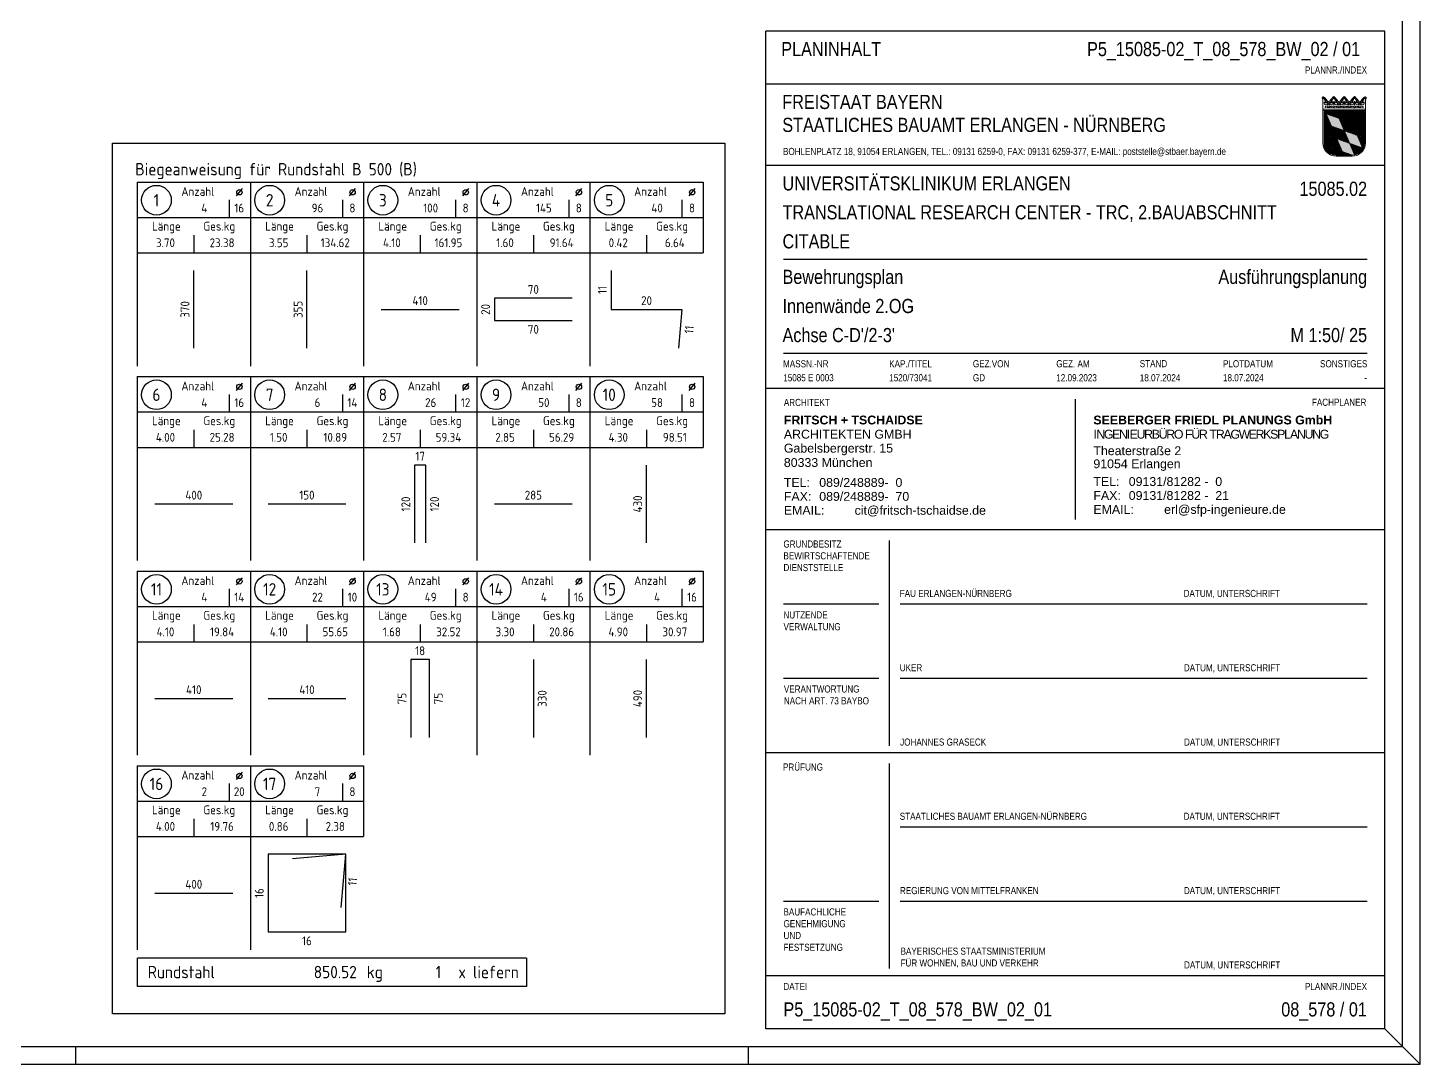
# Model space of a CAD drawing. Extents: x 0 to 63.3, y 0 to 33.4.
# Drawn here: x 31.87 to 51.55, y 0 to 14.65 of the extents above; entities that cross this region are included whole.
import ezdxf
from ezdxf.enums import TextEntityAlignment as Align

# ---------------------------------------------------------------- set-up
doc = ezdxf.new("R2010")
doc.units = 0
doc.header["$LTSCALE"] = 0.5
doc.linetypes.add('AUSGEZOGEN', pattern=[1000.01, 1000, 0.01])
for name, color, linetype in [('40 A Plankopf Text F+T', 7, 'Continuous'), ('BET-ANS', 7, 'Continuous'), ('RAHMEN', 7, 'Continuous'), ('RND', 7, 'Continuous'), ('RND_BILD', 7, 'Continuous'), ('TEXT', 7, 'Continuous')]:
    doc.layers.add(name, color=color, linetype=linetype)
doc.layers.add('NOPLOT', color=7, linetype='Continuous', plot=False)
doc.styles.add('ERSTELLTER_STIL_3', font='arial.ttf')
doc.styles.add('ERSTELLTER_STIL_4', font='arialbd.ttf')
doc.styles.add('plankopf_ArialN', font='ARIALN.TTF')
doc.styles.add('txt', font='isocp.shx')
pattern_1 = [(0, (-322.07857, -163.97815), (8e-17, 0.254), [])]

# ---------------------------------------------------------------- blocks, each defined once
blk = doc.blocks.new('Bundeslandwappen')
at = {"lineweight": 9, "true_color": 0xffffff}
for points in [[(-5.75, 16.5), (-5.98, 16.5), (-5.98, 16.29), (-5.75, 16.29)], [(-2.82, 16.5), (-3.05, 16.5), (-3.05, 16.29), (-2.82, 16.29)], [(0.11, 16.5), (-0.11, 16.5), (-0.11, 16.29), (0.11, 16.29)], [(3.05, 16.5), (2.82, 16.5), (2.82, 16.29), (3.05, 16.29)], [(5.98, 16.5), (5.75, 16.5), (5.75, 16.29), (5.98, 16.29)], [(-5.09, 15.68), (-5.31, 15.68), (-5.31, 15.47), (-5.09, 15.47)], [(-3.49, 15.68), (-3.71, 15.68), (-3.71, 15.47), (-3.49, 15.47)], [(-2.15, 15.68), (-2.38, 15.68), (-2.38, 15.47), (-2.15, 15.47)], [(-0.56, 15.68), (-0.78, 15.68), (-0.78, 15.47), (-0.56, 15.47)], [(0.78, 15.68), (0.56, 15.68), (0.56, 15.47), (0.78, 15.47)], [(2.38, 15.68), (2.15, 15.68), (2.15, 15.47), (2.38, 15.47)], [(3.71, 15.68), (3.49, 15.68), (3.49, 15.47), (3.71, 15.47)], [(5.31, 15.68), (5.09, 15.68), (5.09, 15.47), (5.31, 15.47)]]:
    blk.add_hatch(color=7, dxfattribs=at).paths.add_polyline_path(points)
at = {"true_color": 0xffffff}
for points in [[(-5.34, 12.59), (-5.7, 12.59), (-5.7, 12.19), (-5.07, 11.96)], [(-1.42, 10.67), (-5.07, 11.96), (-3.57, 8.42), (0.08, 7.13)], [(0.86, 12.59), (-2.24, 12.59), (-1.42, 10.67), (2.23, 9.38)], [(3.96, 12.59), (1.66, 12.59), (4.37, 11.63)], [(-3.57, 8.42), (-5.7, 9.18), (-5.7, 6.17), (-2.07, 4.88)], [(5.7, 8.15), (2.23, 9.38), (3.73, 5.84), (5.7, 5.14)], [(5.7, 11.16), (4.37, 11.63), (5.7, 8.5)], [(-5.7, 6.14), (-5.7, 3.7, 0.041392), (-5.65, 3.14), (-4.21, 2.63)], [(1.58, 3.59), (-2.07, 4.88), (-0.56, 1.34), (2.36, 0.3, 0.043654), (2.95, 0.36)], [(3.73, 5.84), (0.08, 7.13), (1.58, 3.59), (5.23, 2.29)], [(-0.56, 1.34), (-4.21, 2.63), (-3.29, 0.45, 0.073774), (-2.3, 0.3), (-0.12, 0.3)]]:
    blk.add_hatch(color=7, dxfattribs=at).paths.add_polyline_path(points)
at = {"lineweight": 9}
h = blk.add_hatch(dxfattribs=at)
h.set_pattern_fill('ANSI31', color=256, scale=0.08, angle=315, style=0)
h.set_pattern_definition(pattern_1)
h.paths.add_polyline_path([(-5.07, 11.96), (-5.7, 12.19), (-5.7, 9.18), (-3.57, 8.42)])
h = blk.add_hatch(dxfattribs=at)
h.set_pattern_fill('ANSI31', color=256, scale=0.08, angle=315, style=0)
h.set_pattern_definition(pattern_1)
h.paths.add_polyline_path([(-2.24, 12.59), (-5.34, 12.59), (-5.07, 11.96), (-1.42, 10.67)])
h = blk.add_hatch(dxfattribs=at)
h.set_pattern_fill('ANSI31', color=256, scale=0.08, angle=315, style=0)
h.set_pattern_definition(pattern_1)
h.paths.add_polyline_path([(4.37, 11.63), (1.66, 12.59), (0.86, 12.59), (2.23, 9.38), (5.7, 8.15), (5.7, 8.5)])
h = blk.add_hatch(dxfattribs=at)
h.set_pattern_fill('ANSI31', color=256, scale=0.08, angle=315, style=0)
h.set_pattern_definition(pattern_1)
h.paths.add_polyline_path([(5.7, 12.59), (3.96, 12.59), (4.37, 11.63), (5.7, 11.16)])
h = blk.add_hatch(dxfattribs=at)
h.set_pattern_fill('ANSI31', color=256, scale=0.08, angle=315, style=0)
h.set_pattern_definition(pattern_1)
h.paths.add_polyline_path([(0.08, 7.13), (-3.57, 8.42), (-2.07, 4.88), (1.58, 3.59)])
h = blk.add_hatch(dxfattribs=at)
h.set_pattern_fill('ANSI31', color=256, scale=0.08, angle=315, style=0)
h.set_pattern_definition(pattern_1)
h.paths.add_polyline_path([(2.23, 9.38), (-1.42, 10.67), (0.08, 7.13), (3.73, 5.84)])
h = blk.add_hatch(dxfattribs=at)
h.set_pattern_fill('ANSI31', color=256, scale=0.08, angle=315, style=0)
h.set_pattern_definition(pattern_1)
h.paths.add_polyline_path([(-2.07, 4.88), (-5.7, 6.17), (-5.7, 6.14), (-4.21, 2.63), (-0.56, 1.34)])
h = blk.add_hatch(dxfattribs=at)
h.set_pattern_fill('ANSI31', color=256, scale=0.08, angle=315, style=0)
h.set_pattern_definition(pattern_1)
h.paths.add_polyline_path([(5.7, 5.14), (3.73, 5.84), (5.23, 2.29), (5.37, 2.24, 0.111178), (5.7, 3.7)])
h = blk.add_hatch(dxfattribs=at)
h.set_pattern_fill('ANSI31', color=256, scale=0.08, angle=315, style=0)
h.set_pattern_definition(pattern_1)
h.paths.add_polyline_path([(-4.21, 2.63), (-5.65, 3.14, 0.285055), (-3.29, 0.45)])
h = blk.add_hatch(dxfattribs=at)
h.set_pattern_fill('ANSI31', color=256, scale=0.08, angle=315, style=0)
h.set_pattern_definition(pattern_1)
h.paths.add_polyline_path([(-0.56, 1.34), (-0.12, 0.3), (2.3, 0.3, 0.004354), (2.36, 0.3)])
h = blk.add_hatch(dxfattribs=at)
h.set_pattern_fill('ANSI31', color=256, scale=0.08, angle=315, style=0)
h.set_pattern_definition(pattern_1)
h.paths.add_polyline_path([(5.31, 2.11), (5.23, 2.29), (1.58, 3.59), (2.95, 0.36, 0.22704)])
for p, q in [((-6, 16.1), (-6, 3.7)), ((-5.61, 16.59), (-5.62, 16.68)), ((-3.19, 16.59), (-3.18, 16.67)), ((-2.68, 16.59), (-2.69, 16.67)), ((-0.25, 16.59), (-0.24, 16.67)), ((0.25, 16.59), (0.24, 16.67)), ((2.68, 16.59), (2.69, 16.67)), ((3.19, 16.59), (3.18, 16.67)), ((5.61, 16.59), (5.62, 16.68)), ((6, 3.7), (6, 16.1)), ((-6, 13.29), (6, 13.29)), ((-6, 12.94), (6, 12.94)), ((-5.7, 12.59), (-5.7, 3.7)), ((-5.7, 12.59), (5.7, 12.59)), ((-5.7, 12.19), (5.7, 8.15)), ((-5.64, 14.97), (-5.64, 15.18)), ((-5.34, 12.59), (-0.12, 0.3)), ((-5.33, 15.19), (-5.33, 15.05)), ((-4.68, 14.54), (-5.26, 14.54)), ((-4.12, 14.54), (-3.54, 14.54)), ((-3.47, 15.19), (-3.47, 15.05)), ((-3.36, 13.9), (-2.93, 14.17)), ((-2.93, 13.63), (-3.36, 13.9)), ((-3.16, 14.97), (-3.16, 15.18)), ((-2.93, 15.58), (-2.93, 14.47)), ((-2.93, 14.17), (-2.5, 13.9)), ((-2.5, 13.9), (-2.93, 13.63)), ((-2.71, 14.97), (-2.71, 15.18)), ((-2.4, 15.19), (-2.4, 15.05)), ((-1.74, 14.54), (-2.32, 14.54)), ((-2.24, 12.59), (2.95, 0.36)), ((-1.19, 14.54), (-0.61, 14.54)), ((-0.54, 15.19), (-0.54, 15.05)), ((0, 14.17), (-0.43, 13.9)), ((-0.43, 13.9), (0, 13.63)), ((-0.22, 14.97), (-0.22, 15.18)), ((0, 15.58), (0, 14.47)), ((0.43, 13.9), (0, 14.17)), ((0, 13.63), (0.43, 13.9)), ((0.22, 14.97), (0.22, 15.18)), ((0.54, 15.19), (0.54, 15.05)), ((1.19, 14.54), (0.61, 14.54)), ((0.86, 12.59), (5.31, 2.11)), ((1.66, 12.59), (5.7, 11.16)), ((1.74, 14.54), (2.32, 14.54)), ((2.4, 15.19), (2.4, 15.05)), ((2.93, 14.17), (2.5, 13.9)), ((2.5, 13.9), (2.93, 13.63)), ((2.71, 14.97), (2.71, 15.18)), ((2.93, 15.58), (2.93, 14.47)), ((3.36, 13.9), (2.93, 14.17)), ((2.93, 13.63), (3.36, 13.9)), ((3.16, 14.97), (3.16, 15.18)), ((3.47, 15.19), (3.47, 15.05)), ((4.12, 14.54), (3.54, 14.54)), ((3.96, 12.59), (5.7, 8.5)), ((4.68, 14.54), (5.26, 14.54)), ((5.33, 15.19), (5.33, 15.05)), ((5.64, 14.97), (5.64, 15.18)), ((5.7, 3.7), (5.7, 12.59)), ((-5.7, 9.18), (5.7, 5.14)), ((-5.7, 6.17), (5.37, 2.24)), ((-5.7, 6.14), (-3.29, 0.45)), ((-5.66, 3.14), (2.36, 0.3)), ((-2.3, 0.3), (2.3, 0.3)), ((-2.3, 0), (2.3, 0))]:
    blk.add_line(p, q, dxfattribs=at)
for points in [[(-5.75, 16.29), (-5.98, 16.29), (-5.98, 16.5), (-5.75, 16.5)], [(-2.82, 16.29), (-3.05, 16.29), (-3.05, 16.5), (-2.82, 16.5)], [(0.11, 16.29), (-0.11, 16.29), (-0.11, 16.5), (0.11, 16.5)], [(3.05, 16.29), (2.82, 16.29), (2.82, 16.5), (3.05, 16.5)], [(5.75, 16.29), (5.98, 16.29), (5.98, 16.5), (5.75, 16.5)], [(-5.09, 15.47), (-5.31, 15.47), (-5.31, 15.68), (-5.09, 15.68)], [(-4.07, 13.71), (-4.83, 13.71), (-4.83, 14.1), (-4.07, 14.1)], [(-3.71, 15.47), (-3.49, 15.47), (-3.49, 15.68), (-3.71, 15.68)], [(-2.15, 15.47), (-2.38, 15.47), (-2.38, 15.68), (-2.15, 15.68)], [(-1.8, 13.71), (-1.04, 13.71), (-1.04, 14.1), (-1.8, 14.1)], [(-0.78, 15.47), (-0.56, 15.47), (-0.56, 15.68), (-0.78, 15.68)], [(0.78, 15.47), (0.56, 15.47), (0.56, 15.68), (0.78, 15.68)], [(1.8, 13.71), (1.04, 13.71), (1.04, 14.1), (1.8, 14.1)], [(2.15, 15.47), (2.38, 15.47), (2.38, 15.68), (2.15, 15.68)], [(3.71, 15.47), (3.49, 15.47), (3.49, 15.68), (3.71, 15.68)], [(4.07, 13.71), (4.83, 13.71), (4.83, 14.1), (4.07, 14.1)], [(5.09, 15.47), (5.31, 15.47), (5.31, 15.68), (5.09, 15.68)]]:
    blk.add_lwpolyline(points, close=True, dxfattribs=at)
for centre in [(-5.28, 13.9), (-3.71, 13.9), (-2.2, 13.9), (-0.68, 13.9), (0.68, 13.9), (2.2, 13.9), (3.71, 13.9), (5.28, 13.9)]:
    blk.add_circle(centre, 0.123, dxfattribs=at)
for centre, radius, start, end in [((-5.89, 16.45), 0.362, 44.6681, 253.1183), ((-5.67, 16.67), 0.05, 6.6615, 44.6681), ((-5.56, 16.59), 0.05, 186.6615, 265.6209), ((-5.42, 15.99), 0.179, 74.7883, 15.1356), ((-5.59, 16.26), 0.281, 346.0232, 85.6209), ((-5.36, 16.21), 0.05, 254.7883, 346.0232), ((-5.2, 16.05), 0.05, 93.0633, 195.1356), ((-5.19, 15.87), 0.224, 350.9542, 93.0633), ((-4.99, 15.54), 0.249, 262.9467, 77.8855), ((-4.92, 15.83), 0.05, 170.9542, 257.8855), ((-3.81, 15.54), 0.249, 102.1145, 277.0533), ((-3.88, 15.83), 0.05, 282.1145, 9.0458), ((-3.61, 15.87), 0.224, 86.9367, 189.0458), ((-3.6, 16.05), 0.05, 344.8644, 86.9367), ((-3.38, 15.99), 0.179, 164.8644, 105.2117), ((-3.21, 16.26), 0.281, 94.3791, 193.9768), ((-3.44, 16.21), 0.05, 193.9768, 285.2117), ((-3.24, 16.59), 0.05, 274.3791, 353.3385), ((-3.13, 16.67), 0.05, 155.2288, 173.3385), ((-2.93, 16.58), 0.264, 24.0166, 155.3409), ((-2.74, 16.66), 0.05, 6.6615, 24.0166), ((-2.63, 16.59), 0.05, 186.6615, 265.6209), ((-2.49, 15.99), 0.179, 74.7883, 15.1356), ((-2.65, 16.26), 0.281, 346.0232, 85.6209), ((-2.43, 16.21), 0.05, 254.7883, 346.0232), ((-2.27, 16.05), 0.05, 93.0633, 195.1356), ((-2.26, 15.87), 0.224, 350.9542, 93.0633), ((-2.05, 15.54), 0.249, 262.9467, 77.8855), ((-1.99, 15.83), 0.05, 170.9542, 257.8855), ((-0.88, 15.54), 0.249, 102.1145, 277.0533), ((-0.94, 15.83), 0.05, 282.1145, 9.0458), ((-0.67, 15.87), 0.224, 86.9367, 189.0458), ((-0.66, 16.05), 0.05, 344.8644, 86.9367), ((-0.44, 15.99), 0.179, 164.8644, 105.2117), ((-0.28, 16.26), 0.281, 94.3791, 193.9768), ((-0.5, 16.21), 0.05, 193.9768, 285.2117), ((-0.3, 16.59), 0.05, 274.3791, 353.3385), ((0, 16.58), 0.264, 24.0166, 155.3409), ((-0.19, 16.67), 0.05, 155.2288, 173.3385), ((0.19, 16.66), 0.05, 6.6615, 24.0166), ((0.3, 16.59), 0.05, 186.6615, 265.6209), ((0.44, 15.99), 0.179, 74.7883, 15.1356), ((0.28, 16.26), 0.281, 346.0232, 85.6209), ((0.5, 16.21), 0.05, 254.7883, 346.0232), ((0.66, 16.05), 0.05, 93.0633, 195.1356), ((0.67, 15.87), 0.224, 350.9542, 93.0633), ((0.88, 15.54), 0.249, 262.9467, 77.8855), ((0.94, 15.83), 0.05, 170.9542, 257.8855), ((2.05, 15.54), 0.249, 102.1145, 277.0533), ((1.99, 15.83), 0.05, 282.1145, 9.0458), ((2.26, 15.87), 0.224, 86.9367, 189.0458), ((2.27, 16.05), 0.05, 344.8644, 86.9367), ((2.49, 15.99), 0.179, 164.8644, 105.2117), ((2.65, 16.26), 0.281, 94.3791, 193.9768), ((2.43, 16.21), 0.05, 193.9768, 285.2117), ((2.63, 16.59), 0.05, 274.3791, 353.3385), ((2.93, 16.58), 0.264, 24.0166, 155.3409), ((2.74, 16.67), 0.05, 155.2288, 173.3385), ((3.13, 16.66), 0.05, 6.6615, 24.0166), ((3.24, 16.59), 0.05, 186.6615, 265.6209), ((3.38, 15.99), 0.179, 74.7883, 15.1356), ((3.21, 16.26), 0.281, 346.0232, 85.6209), ((3.44, 16.21), 0.05, 254.7883, 346.0232), ((3.6, 16.05), 0.05, 93.0633, 195.1356), ((3.61, 15.87), 0.224, 350.9542, 93.0633), ((3.81, 15.54), 0.249, 262.9467, 77.8855), ((3.88, 15.83), 0.05, 170.9542, 257.8855), ((4.99, 15.54), 0.249, 102.1145, 277.0533), ((4.92, 15.83), 0.05, 282.1145, 9.0458), ((5.19, 15.87), 0.224, 86.9367, 189.0458), ((5.2, 16.05), 0.05, 344.8644, 86.9367), ((5.42, 15.99), 0.179, 164.8644, 105.2117), ((5.59, 16.26), 0.281, 94.3791, 193.9768), ((5.36, 16.21), 0.05, 193.9768, 285.2117), ((5.56, 16.59), 0.05, 274.3791, 353.3385), ((5.67, 16.67), 0.05, 135.3319, 173.3385), ((5.89, 16.45), 0.362, 286.8817, 135.3319), ((-5.49, 15.18), 0.157, 3.2756, 179.5521), ((-5.19, 14.99), 0.453, 182.8328, 261.3043), ((-5.26, 15.23), 0.191, 249.6358, 3.0857), ((-5.02, 15.24), 0.05, 82.9467, 183.0857), ((-4.62, 14.89), 0.224, 71.4, 0), ((-4.71, 14.85), 0.312, 275.9649, 353.9773), ((-4.4, 15.24), 0.208, 317.0775, 222.9225), ((-4.18, 14.89), 0.224, 180, 108.6), ((-4.09, 14.85), 0.312, 186.0227, 264.0351), ((-3.78, 15.24), 0.05, 356.9143, 97.0533), ((-3.54, 15.23), 0.191, 176.9143, 290.3642), ((-3.61, 14.99), 0.453, 278.6957, 357.1672), ((-3.31, 15.18), 0.157, 0.4479, 176.7244), ((-2.55, 15.18), 0.157, 3.2756, 179.5521), ((-2.26, 14.99), 0.453, 182.8328, 261.3043), ((-2.33, 15.23), 0.191, 249.6358, 3.0857), ((-2.09, 15.24), 0.05, 82.9467, 183.0857), ((-1.69, 14.89), 0.224, 71.4, 0), ((-1.78, 14.85), 0.312, 275.9649, 353.9773), ((-1.47, 15.24), 0.208, 317.0775, 222.9225), ((-1.24, 14.89), 0.224, 180, 108.6), ((-1.16, 14.85), 0.312, 186.0227, 264.0351), ((-0.84, 15.24), 0.05, 356.9143, 97.0533), ((-0.6, 15.23), 0.191, 176.9143, 290.3642), ((-0.68, 14.99), 0.453, 278.6957, 357.1672), ((-0.38, 15.18), 0.157, 0.4479, 176.7244), ((0.38, 15.18), 0.157, 3.2756, 179.5521), ((0.68, 14.99), 0.453, 182.8328, 261.3043), ((0.6, 15.23), 0.191, 249.6358, 3.0857), ((0.84, 15.24), 0.05, 82.9467, 183.0857), ((1.24, 14.89), 0.224, 71.4, 0), ((1.16, 14.85), 0.312, 275.9649, 353.9773), ((1.47, 15.24), 0.208, 317.0775, 222.9225), ((1.69, 14.89), 0.224, 180, 108.6), ((1.78, 14.85), 0.312, 186.0227, 264.0351), ((2.09, 15.24), 0.05, 356.9143, 97.0533), ((2.33, 15.23), 0.191, 176.9143, 290.3642), ((2.26, 14.99), 0.453, 278.6957, 357.1672), ((2.55, 15.18), 0.157, 0.4479, 176.7244), ((3.31, 15.18), 0.157, 3.2756, 179.5521), ((3.61, 14.99), 0.453, 182.8328, 261.3043), ((3.54, 15.23), 0.191, 249.6358, 3.0857), ((3.78, 15.24), 0.05, 82.9467, 183.0857), ((4.18, 14.89), 0.224, 71.4, 0), ((4.09, 14.85), 0.312, 275.9649, 353.9773), ((4.4, 15.24), 0.208, 317.0775, 222.9225), ((4.62, 14.89), 0.224, 180, 108.6), ((4.71, 14.85), 0.312, 186.0227, 264.0351), ((5.02, 15.24), 0.05, 356.9143, 97.0533), ((5.26, 15.23), 0.191, 176.9143, 290.3642), ((5.19, 14.99), 0.453, 278.6957, 357.1672), ((5.49, 15.18), 0.157, 0.4479, 176.7244), ((-2.3, 3.7), 3.7, 180, 270), ((-2.3, 3.7), 3.4, 180, 270), ((2.3, 3.7), 3.7, 270, 0), ((2.3, 3.7), 3.4, 270, 0)]:
    blk.add_arc(centre, radius, start, end, dxfattribs=at)
blk = doc.blocks.new('Plankopf_PU')
for p, q in [((-18.5, 25.4), (-18.5, 27.7)), ((-1, 27.7), (-18.5, 27.7)), ((-1, 27.7), (-18.5, 27.7)), ((-1, 25.4), (-1, 27.7)), ((-1, 25.4), (-18.5, 25.4)), ((-1, 25.4), (-18.5, 25.4)), ((-18.5, 19.1), (-18.5, 25.4)), ((-1, 19.1), (-1, 25.4)), ((-1.5, 22.75), (-18, 22.75)), ((-18, 20.1), (-1.5, 20.1)), ((-18.5, 15.1), (-18.5, 19.1)), ((-1, 19.1), (-18.5, 19.1)), ((-1, 15.1), (-1, 19.1)), ((-9.75, 18.8), (-9.75, 15.4)), ((-1, 15.1), (-18.5, 15.1)), ((-1, 15.1), (-18.5, 15.1)), ((-18.5, 8.8), (-18.5, 15.1)), ((-1, 8.8), (-1, 15.1)), ((-15, 9), (-15, 14.8)), ((-15.3, 13), (-18, 13)), ((-1.5, 13), (-14.7, 13)), ((-15.3, 10.9), (-18, 10.9)), ((-1.5, 10.9), (-14.7, 10.9)), ((-18.5, 2.5), (-18.5, 8.8)), ((-1, 8.8), (-18.5, 8.8)), ((-1, 2.5), (-1, 8.8)), ((-15, 2.7), (-15, 8.5)), ((-1.5, 6.7), (-14.7, 6.7)), ((-15.3, 4.6), (-18, 4.6)), ((-1.5, 4.6), (-14.7, 4.6)), ((-1, 2.5), (-18.5, 2.5)), ((-18.5, 1), (-18.5, 2.5)), ((-1, 2.5), (-18.5, 2.5)), ((-1, 1), (-1, 2.5)), ((-1, 1), (-18.5, 1))]:
    blk.add_line(p, q)
at = {"xscale": 0.1, "yscale": 0.1, "zscale": 0.1}
blk.add_blockref('Bundeslandwappen', (-2.148, 25.669), dxfattribs=at)
at = {"linetype": 'AUSGEZOGEN', "lineweight": 35, "style": 'plankopf_ArialN'}
for s, height, p in [('FREISTAAT BAYERN', 0.4, (-18.032, 27.401)), ('PRÜFUNG', 0.2, (-18.013, 8.5))]:
    blk.add_text(s, height=height, dxfattribs=at).set_placement(p, align=Align.TOP_LEFT)
blk.add_text('STAATLICHES BAUAMT ERLANGEN - NÜRNBERG', height=0.4, dxfattribs=at).set_placement((-18.032, 26.552), align=Align.MIDDLE_LEFT)
at = {"style": 'plankopf_ArialN'}
for s, p in [('BOHLENPLATZ 18, 91054 ERLANGEN, TEL.: 09131 6259-0, FAX: 09131 6259-377, E-MAIL: poststelle@stbaer.bayern.de', (-18.012, 25.702)), ('MASSN.-NR', (-18.011, 19.698)), ('KAP./TITEL', (-15.01, 19.698)), ('GEZ.VON', (-12.644, 19.7)), ('GEZ. AM', (-10.286, 19.7)), ('STAND', (-7.927, 19.702)), ('PLOTDATUM', (-5.574, 19.7)), ('FAU ERLANGEN-NÜRNBERG', (-14.712, 13.207)), ('DATUM, UNTERSCHRIFT', (-6.687, 13.207)), ('UKER', (-14.712, 11.107)), ('DATUM, UNTERSCHRIFT', (-6.68, 11.106)), ('JOHANNES GRASECK', (-14.7, 9.005)), ('DATUM, UNTERSCHRIFT', (-6.675, 9.005)), ('STAATLICHES BAUAMT ERLANGEN-NÜRNBERG', (-14.712, 6.907)), ('DATUM, UNTERSCHRIFT', (-6.687, 6.907)), ('REGIERUNG VON MITTELFRANKEN', (-14.705, 4.806)), ('DATUM, UNTERSCHRIFT', (-6.68, 4.806)), ('DATUM, UNTERSCHRIFT', (-6.675, 2.705)), ('DATEI', (-18.002, 2.095))]:
    blk.add_text(s, height=0.2, dxfattribs=at).set_placement(p)
for s, p in [('SONSTIGES', (-1.493, 19.7)), ('PLANNR./INDEX', (-1.501, 2.095))]:
    blk.add_text(s, height=0.2, dxfattribs=at).set_placement(p, align=Align.RIGHT)
at = {"linetype": 'AUSGEZOGEN', "lineweight": 35, "style": 'plankopf_ArialN'}
blk.add_text('ARCHITEKT', height=0.2, dxfattribs=at).set_placement((-17.989, 18.607))
blk.add_text('FACHPLANER', height=0.2, dxfattribs=at).set_placement((-1.52, 18.611), align=Align.RIGHT)
at = {"insert": (-5.574, 19.303), "char_height": 0.2, "attachment_point": 7, "style": 'plankopf_ArialN'}
blk.add_mtext('18.07.2024', dxfattribs=at)
at = {"char_height": 0.2, "attachment_point": 1, "style": 'plankopf_ArialN'}
for s, insert, width in [('GRUNDBESITZ\\PBEWIRTSCHAFTENDE DIENSTSTELLE', (-18, 14.804), 2.5), ('NUTZENDE^JVERWALTUNG', (-17.998, 12.8), 2.69843), ('VERANTWORTUNG  NACH ART. 73 BAYBO', (-17.988, 10.705), 2.68768), ('BAUFACHLICHE GENEHMIGUNG UND FESTSETZUNG', (-17.998, 4.404), 2.2311), ('BAYERISCHES STAATSMINISTERIUM ^JFÜR WOHNEN, BAU UND VERKEHR', (-14.689, 3.294), 9.29412)]:
    blk.add_mtext(s, dxfattribs=dict(at, insert=insert, width=width))
at = {"style": 'plankopf_ArialN'}
for tag, p in [('PROJEKTBEZEICHNUNGZ1', (-18.025, 24.578)), ('PROJEKTBEZEICHNUNGZ2', (-18.025, 23.761)), ('PROJEKTBEZEICHNUNGZ3', (-18.025, 22.941))]:
    blk.add_attdef(tag, text='', height=0.4, dxfattribs=at).set_placement(p, align=Align.BOTTOM_LEFT)
for tag, p in [('GEB.-NR', (-1.5, 24.946)), ('0.000X', (-1.507, 1.749))]:
    blk.add_attdef(tag, text='', height=0.4, dxfattribs=at).set_placement(p, align=Align.TOP_RIGHT)
for tag, p, height in [('PLANINHALTZ1', (-18.025, 22.055), 0.4), ('PLANINHALTZ2', (-18.025, 21.232), 0.4), ('PLANINHALTZ3', (-18.025, 20.409), 0.4), ('MASSN.-NR', (-18.005, 19.303), 0.2), ('KAPITEL/TITEL', (-15.01, 19.303), 0.2), ('GEZ_VON', (-12.644, 19.303), 0.2), ('GEZ_AM', (-10.286, 19.303), 0.2), ('STAND', (-7.927, 19.303), 0.2)]:
    blk.add_attdef(tag, p, '', height=height, dxfattribs=at)
for tag, height, p in [('PLANUNGSPHASE', 0.4, (-1.5, 22.055)), ('PROJEKTKATEGORIE', 0.4, (-1.5, 21.232)), ('MAßSTAB', 0.4, (-1.5, 20.409)), ('SONSTIGES', 0.2, (-1.5, 19.303))]:
    blk.add_attdef(tag, text='', height=height, dxfattribs=at).set_placement(p, align=Align.RIGHT)
at = {"layer": '40 A Plankopf Text F+T', "color": 7, "linetype": 'Continuous', "lineweight": 13, "char_height": 0.25, "attachment_point": 7}
for s, insert, style in [('\\A1;FRITSCH + TSCHAIDSE ', (-17.988, 18.081), 'ERSTELLTER_STIL_4'), ('\\A1;SEEBERGER FRIEDL PLANUNGS GmbH', (-9.238, 18.081), 'ERSTELLTER_STIL_4'), ('\\A1;ARCHITEKTEN GMBH', (-17.988, 17.68), 'ERSTELLTER_STIL_3'), ('\\A1;{\\T0.8;INGENIEURBÜRO FÜR TRAGWERKSPLANUNG}', (-9.238, 17.68), 'ERSTELLTER_STIL_3'), ('\\A1;Gabelsbergerstr. 15', (-17.988, 17.212), 'ERSTELLTER_STIL_3'), ('\\A1;Theaterstraße 2', (-9.238, 17.212), 'ERSTELLTER_STIL_3'), ('\\A1;80333 München', (-17.988, 16.879), 'ERSTELLTER_STIL_3'), ('\\A1;91054 Erlangen', (-9.238, 16.771), 'ERSTELLTER_STIL_3')]:
    blk.add_mtext(s, dxfattribs=dict(at, insert=insert, style=style))
at = {"layer": '40 A Plankopf Text F+T', "color": 7, "linetype": 'Continuous', "lineweight": 13, "char_height": 0.25, "attachment_point": 7, "line_spacing_factor": 0.945293, "style": 'ERSTELLTER_STIL_3'}
for s, insert in [('\\A1;TEL: ^I089/248889-  0\\PFAX: ^I089/248889-  70\\PEMAIL: ^Icit@fritsch-tschaidse.de', (-17.988, 15.481)), ('\\A1;TEL: ^I09131/81282 -  0\\PFAX: ^I09131/81282 -  21\\PEMAIL: ^Ierl@sfp-ingenieure.de', (-9.238, 15.481))]:
    blk.add_mtext(s, dxfattribs=dict(at, insert=insert))
blk = doc.blocks.new('A1-19-0')
at = {"layer": 'RAHMEN'}
for p, q in [((103.1, 0), (103.1, 59.4)), ((0, 0), (103.1, 0))]:
    blk.add_line(p, q, dxfattribs=at)
at = {"layer": 'RAHMEN', "color": 5}
for p, q in [((102.6, 0.5), (102.6, 58.9)), ((2, 0.5), (102.6, 0.5))]:
    blk.add_line(p, q, dxfattribs=at)
at = {"layer": 'RAHMEN', "color": 7}
for p, q in [((65.1, 0), (65.1, 0.5)), ((84.1, 0.5), (84.1, 0))]:
    blk.add_line(p, q, dxfattribs=at)
blk = doc.blocks.new('RND_LIS2')
at = {"layer": 'RND', "color": 3, "linetype": 'Continuous'}
for p, q in [((0, 0), (0, -5.2)), ((0, 0), (3.2, 0)), ((3.2, 0), (3.2, -2)), ((2.6, -0.503), (2.6, -1)), ((0, -1), (3.2, -1)), ((1.6, -1.503), (1.6, -2)), ((0, -2), (3.2, -2))]:
    blk.add_line(p, q, dxfattribs=at)
at = {"layer": 'RND', "color": 7, "linetype": 'Continuous'}
blk.add_line((2.805, -0.39), (2.973, -0.186), dxfattribs=at)
at = {"layer": 'RND', "color": 1, "linetype": 'Continuous'}
blk.add_circle((0.545, -0.513), 0.42, dxfattribs=at)
at = {"layer": 'RND', "color": 7, "linetype": 'Continuous'}
blk.add_circle((2.889, -0.288), 0.075, dxfattribs=at)
at = {"layer": 'RND', "color": 7, "linetype": 'Continuous', "style": 'txt'}
for s, p in [('Anzahl', (1.249, -0.391)), ('Länge', (0.42, -1.373)), ('Ges.kg', (1.872, -1.373))]:
    blk.add_text(s, height=0.25, dxfattribs=at).set_placement(p)
at = {"layer": 'RND', "color": 1, "linetype": 'Continuous', "style": 'txt'}
blk.add_attdef('POS1', text='', height=0.35, dxfattribs=at).set_placement((0.545, -0.513), align=Align.MIDDLE)
at = {"layer": 'RND', "color": 7, "linetype": 'Continuous', "style": 'txt'}
for tag, p in [('STK1', (1.897, -0.859)), ('DS1', (2.885, -0.859)), ('LANG1', (0.8, -1.841)), ('GEW', (2.4, -1.841))]:
    blk.add_attdef(tag, text='', height=0.25, dxfattribs=at).set_placement(p, align=Align.CENTER)
blk = doc.blocks.new('RND_SUM')
at = {"layer": 'RND', "color": 5, "linetype": 'Continuous'}
for p, q in [((0, 0), (0, 0.8)), ((11, 0.8), (0, 0.8)), ((11, 0.8), (11, 0)), ((11, 0), (0, 0))]:
    blk.add_line(p, q, dxfattribs=at)
at = {"layer": 'RND', "color": 1, "linetype": 'Continuous', "style": 'txt'}
for s, p in [('Rundstahl', (0.292, 0.235)), ('kg', (6.483, 0.235))]:
    blk.add_text(s, height=0.35, dxfattribs=at).set_placement(p)
blk.add_text('x liefern', height=0.35, dxfattribs=at).set_placement((10.784, 0.235), align=Align.RIGHT)
for tag, p in [('RND-S', (6.203, 0.235)), ('RND-Z', (8.59, 0.235))]:
    blk.add_attdef(tag, text='', height=0.35, dxfattribs=at).set_placement(p, align=Align.RIGHT)

msp = doc.modelspace()

# ---------------------------------------------------------------- linework, layer by layer
for p, q in [((51.05, 14.6), (42.3, 14.6)), ((42.3, 13.85), (42.3, 14.6)), ((51.05, 13.85), (51.05, 14.6))]:
    msp.add_line(p, q)
at = {"layer": 'NOPLOT', "color": 191, "linetype": 'AUSGEZOGEN'}
msp.add_line((51.05, 0.5), (51.55, 0), dxfattribs=at)
at = {"layer": 'RND_BILD', "color": 1, "linetype": 'AUSGEZOGEN'}
for points in [[(34.215, 10.118), (34.215, 11.218)], [(35.815, 10.118), (35.815, 11.218)], [(40.114, 11.218), (40.114, 10.667), (41.116, 10.667), (41.068, 10.118)], [(39.565, 10.825), (38.465, 10.825), (38.465, 10.511), (39.565, 10.511)], [(36.865, 10.668), (37.965, 10.668)], [(37.493, 7.368), (37.493, 8.468), (37.337, 8.468), (37.337, 7.368)], [(40.615, 7.368), (40.615, 8.468)], [(33.665, 7.918), (34.765, 7.918)], [(35.265, 7.918), (36.365, 7.918)], [(38.465, 7.918), (39.565, 7.918)], [(37.547, 4.618), (37.547, 5.718), (37.283, 5.718), (37.283, 4.618)], [(39.015, 5.718), (39.015, 4.618)], [(40.615, 4.618), (40.615, 5.718)], [(33.665, 5.168), (34.765, 5.168)], [(35.265, 5.168), (36.365, 5.168)], [(36.299, 2.215), (36.365, 2.968), (35.265, 2.968), (35.265, 1.868), (36.365, 1.868), (36.365, 2.968), (35.612, 2.902)], [(33.665, 2.418), (34.765, 2.418)]]:
    msp.add_lwpolyline(points, dxfattribs=at)
at = {"layer": 'TEXT', "color": 1, "linetype": 'AUSGEZOGEN'}
msp.add_lwpolyline([(33.066, 13.018), (41.72, 13.018), (41.72, 0.71), (33.066, 0.71)], close=True, dxfattribs=at)

# ---------------------------------------------------------------- block references
at = {"layer": 'BET-ANS'}
ref = msp.add_blockref('Plankopf_PU', (51.55, 0), dxfattribs=dict(at, xscale=0.5, yscale=0.5, zscale=0.5))
ref.add_attrib('0.000X', '08_578 / 01', dxfattribs={"layer": '0', "height": 0.2, "style": 'plankopf_ArialN'}).set_placement((50.797, 0.874), align=Align.TOP_RIGHT)
ref.add_attrib('STAND', '18.07.2024', (47.587, 9.652), dxfattribs={"layer": '0', "height": 0.1, "style": 'plankopf_ArialN'})
ref.add_attrib('PLANINHALTZ1', 'Bewehrungsplan', (42.537, 11.028), dxfattribs={"layer": '0', "height": 0.2, "style": 'plankopf_ArialN'})
ref.add_attrib('PLANINHALTZ2', 'Innenwände 2.OG', (42.537, 10.616), dxfattribs={"layer": '0', "height": 0.2, "style": 'plankopf_ArialN'})
ref.add_attrib('PLANINHALTZ3', "Achse C-D'/2-3'", (42.537, 10.205), dxfattribs={"layer": '0', "height": 0.2, "style": 'plankopf_ArialN'})
ref.add_attrib('PROJEKTBEZEICHNUNGZ1', 'UNIVERSITÄTSKLINIKUM ERLANGEN', dxfattribs={"layer": '0', "height": 0.2, "style": 'plankopf_ArialN'}).set_placement((42.537, 12.289), align=Align.BOTTOM_LEFT)
ref.add_attrib('PROJEKTBEZEICHNUNGZ2', 'TRANSLATIONAL RESEARCH CENTER - TRC, 2.BAUABSCHNITT', dxfattribs={"layer": '0', "height": 0.2, "style": 'plankopf_ArialN'}).set_placement((42.537, 11.881), align=Align.BOTTOM_LEFT)
ref.add_attrib('PROJEKTBEZEICHNUNGZ3', 'CITABLE', dxfattribs={"layer": '0', "height": 0.2, "style": 'plankopf_ArialN'}).set_placement((42.537, 11.47), align=Align.BOTTOM_LEFT)
ref.add_attrib('GEB.-NR', '15085.02', dxfattribs={"layer": '0', "height": 0.2, "style": 'plankopf_ArialN'}).set_placement((50.8, 12.473), align=Align.TOP_RIGHT)
ref.add_attrib('PLANUNGSPHASE', 'Ausführungsplanung', dxfattribs={"layer": '0', "height": 0.2, "style": 'plankopf_ArialN'}).set_placement((50.8, 11.028), align=Align.RIGHT)
ref.add_attrib('MAßSTAB', 'M 1:50/ 25', dxfattribs={"layer": '0', "height": 0.2, "style": 'plankopf_ArialN'}).set_placement((50.8, 10.205), align=Align.RIGHT)
ref.add_attrib('MASSN.-NR', '15085 E 0003', (42.547, 9.652), dxfattribs={"layer": '0', "height": 0.1, "style": 'plankopf_ArialN'})
ref.add_attrib('KAPITEL/TITEL', '1520/73041', (44.045, 9.652), dxfattribs={"layer": '0', "height": 0.1, "style": 'plankopf_ArialN'})
ref.add_attrib('GEZ_VON', 'GD', (45.228, 9.652), dxfattribs={"layer": '0', "height": 0.1, "style": 'plankopf_ArialN'})
ref.add_attrib('GEZ_AM', '12.09.2023', (46.407, 9.652), dxfattribs={"layer": '0', "height": 0.1, "style": 'plankopf_ArialN'})
ref.add_attrib('SONSTIGES', '-', dxfattribs={"layer": '0', "height": 0.1, "style": 'plankopf_ArialN'}).set_placement((50.8, 9.652), align=Align.RIGHT)
at = {"layer": 'RAHMEN', "color": 7, "linetype": 'AUSGEZOGEN', "xscale": 0.5, "yscale": 0.5, "zscale": 0.5}
msp.add_blockref('A1-19-0', (0, 0), dxfattribs=at)
at = {"layer": 'RND_BILD', "color": 6, "linetype": 'AUSGEZOGEN', "xscale": 0.5, "yscale": 0.5, "zscale": 0.5}
msp.add_blockref('RND_LIS2', (33.415, 12.468), dxfattribs=at).add_auto_attribs({'POS1': '1', 'STK1': '4', 'DS1': '16', 'LANG1': '3.70', 'GEW': '23.38'})
at = {"layer": 'RND_BILD', "color": 7, "linetype": 'AUSGEZOGEN', "xscale": 0.5, "yscale": 0.5, "zscale": 0.5}
for name, p, values in [('RND_LIS2', (35.015, 12.468), {'POS1': '2', 'STK1': '96', 'DS1': '8', 'LANG1': '3.55', 'GEW': '134.62'}), ('RND_LIS2', (36.615, 12.468), {'POS1': '3', 'STK1': '100', 'DS1': '8', 'LANG1': '4.10', 'GEW': '161.95'}), ('RND_LIS2', (38.215, 12.468), {'POS1': '4', 'STK1': '145', 'DS1': '8', 'LANG1': '1.60', 'GEW': '91.64'}), ('RND_LIS2', (39.815, 12.468), {'POS1': '5', 'STK1': '40', 'DS1': '8', 'LANG1': '0.42', 'GEW': '6.64'}), ('RND_LIS2', (33.415, 9.718), {'POS1': '6', 'STK1': '4', 'DS1': '16', 'LANG1': '4.00', 'GEW': '25.28'}), ('RND_LIS2', (35.015, 9.718), {'POS1': '7', 'STK1': '6', 'DS1': '14', 'LANG1': '1.50', 'GEW': '10.89'}), ('RND_LIS2', (36.615, 9.718), {'POS1': '8', 'STK1': '26', 'DS1': '12', 'LANG1': '2.57', 'GEW': '59.34'}), ('RND_LIS2', (38.215, 9.718), {'POS1': '9', 'STK1': '50', 'DS1': '8', 'LANG1': '2.85', 'GEW': '56.29'}), ('RND_LIS2', (39.815, 9.718), {'POS1': '10', 'STK1': '58', 'DS1': '8', 'LANG1': '4.30', 'GEW': '98.51'}), ('RND_LIS2', (33.415, 6.968), {'POS1': '11', 'STK1': '4', 'DS1': '14', 'LANG1': '4.10', 'GEW': '19.84'}), ('RND_LIS2', (35.015, 6.968), {'POS1': '12', 'STK1': '22', 'DS1': '10', 'LANG1': '4.10', 'GEW': '55.65'}), ('RND_LIS2', (36.615, 6.968), {'POS1': '13', 'STK1': '49', 'DS1': '8', 'LANG1': '1.68', 'GEW': '32.52'}), ('RND_LIS2', (38.215, 6.968), {'POS1': '14', 'STK1': '4', 'DS1': '16', 'LANG1': '3.30', 'GEW': '20.86'}), ('RND_LIS2', (39.815, 6.968), {'POS1': '15', 'STK1': '4', 'DS1': '16', 'LANG1': '4.90', 'GEW': '30.97'}), ('RND_LIS2', (33.415, 4.218), {'POS1': '16', 'STK1': '2', 'DS1': '20', 'LANG1': '4.00', 'GEW': '19.76'}), ('RND_LIS2', (35.015, 4.218), {'POS1': '17', 'STK1': '7', 'DS1': '8', 'LANG1': '0.86', 'GEW': '2.38'}), ('RND_SUM', (33.418, 1.097), {'RND-S': '850.52', 'RND-Z': '1'})]:
    msp.add_blockref(name, p, dxfattribs=at).add_auto_attribs(values)

# ---------------------------------------------------------------- texts
at = {"style": 'plankopf_ArialN'}
msp.add_text('PLANNR./INDEX', height=0.1, dxfattribs=at).set_placement((50.799, 14.002), align=Align.RIGHT)
at = {"layer": 'BET-ANS', "style": 'plankopf_ArialN'}
for s, p in [('PLANINHALT', (42.519, 14.248)), ('P5_15085-02_T_08_578_BW_02 / 01', (46.842, 14.248)), ('P5_15085-02_T_08_578_BW_02_01', (42.55, 0.674))]:
    msp.add_text(s, height=0.2, dxfattribs=at).set_placement(p)
at = {"layer": 'RND_BILD', "color": 7, "linetype": 'AUSGEZOGEN', "style": 'txt'}
for s, p in [('410', (37.415, 10.793)), ('70', (39.015, 10.95)), ('20', (40.615, 10.792)), ('70', (39.015, 10.386)), ('17', (37.415, 8.593)), ('400', (34.215, 8.043)), ('150', (35.815, 8.043)), ('285', (39.015, 8.043)), ('18', (37.415, 5.843)), ('410', (34.215, 5.293)), ('410', (35.815, 5.293)), ('400', (34.215, 2.543)), ('16', (35.815, 1.743))]:
    msp.add_text(s, height=0.125, dxfattribs=at).set_placement(p, align=Align.MIDDLE)
for s, rotation, p in [('11', 90, (39.989, 10.942)), ('370', 90, (34.09, 10.668)), ('355', 90, (35.69, 10.668)), ('20', 90, (38.34, 10.668)), ('11', 85, (41.217, 10.382)), ('120', 90, (37.212, 7.918)), ('120', 90, (37.618, 7.918)), ('430', 90, (40.49, 7.918)), ('75', 90, (37.158, 5.168)), ('75', 90, (37.672, 5.168)), ('330', 90, (39.14, 5.168)), ('490', 90, (40.49, 5.168)), ('11', 84.9999, (36.457, 2.58)), ('16', 90, (35.14, 2.418))]:
    msp.add_text(s, height=0.125, rotation=rotation, dxfattribs=at).set_placement(p, align=Align.MIDDLE)
at = {"layer": 'TEXT', "color": 1, "linetype": 'AUSGEZOGEN', "style": 'txt'}
msp.add_text('Biegeanweisung für Rundstahl B 500 (B)', height=0.175, dxfattribs=at).set_placement((33.388, 12.562))

doc.saveas('drawing.dxf')
